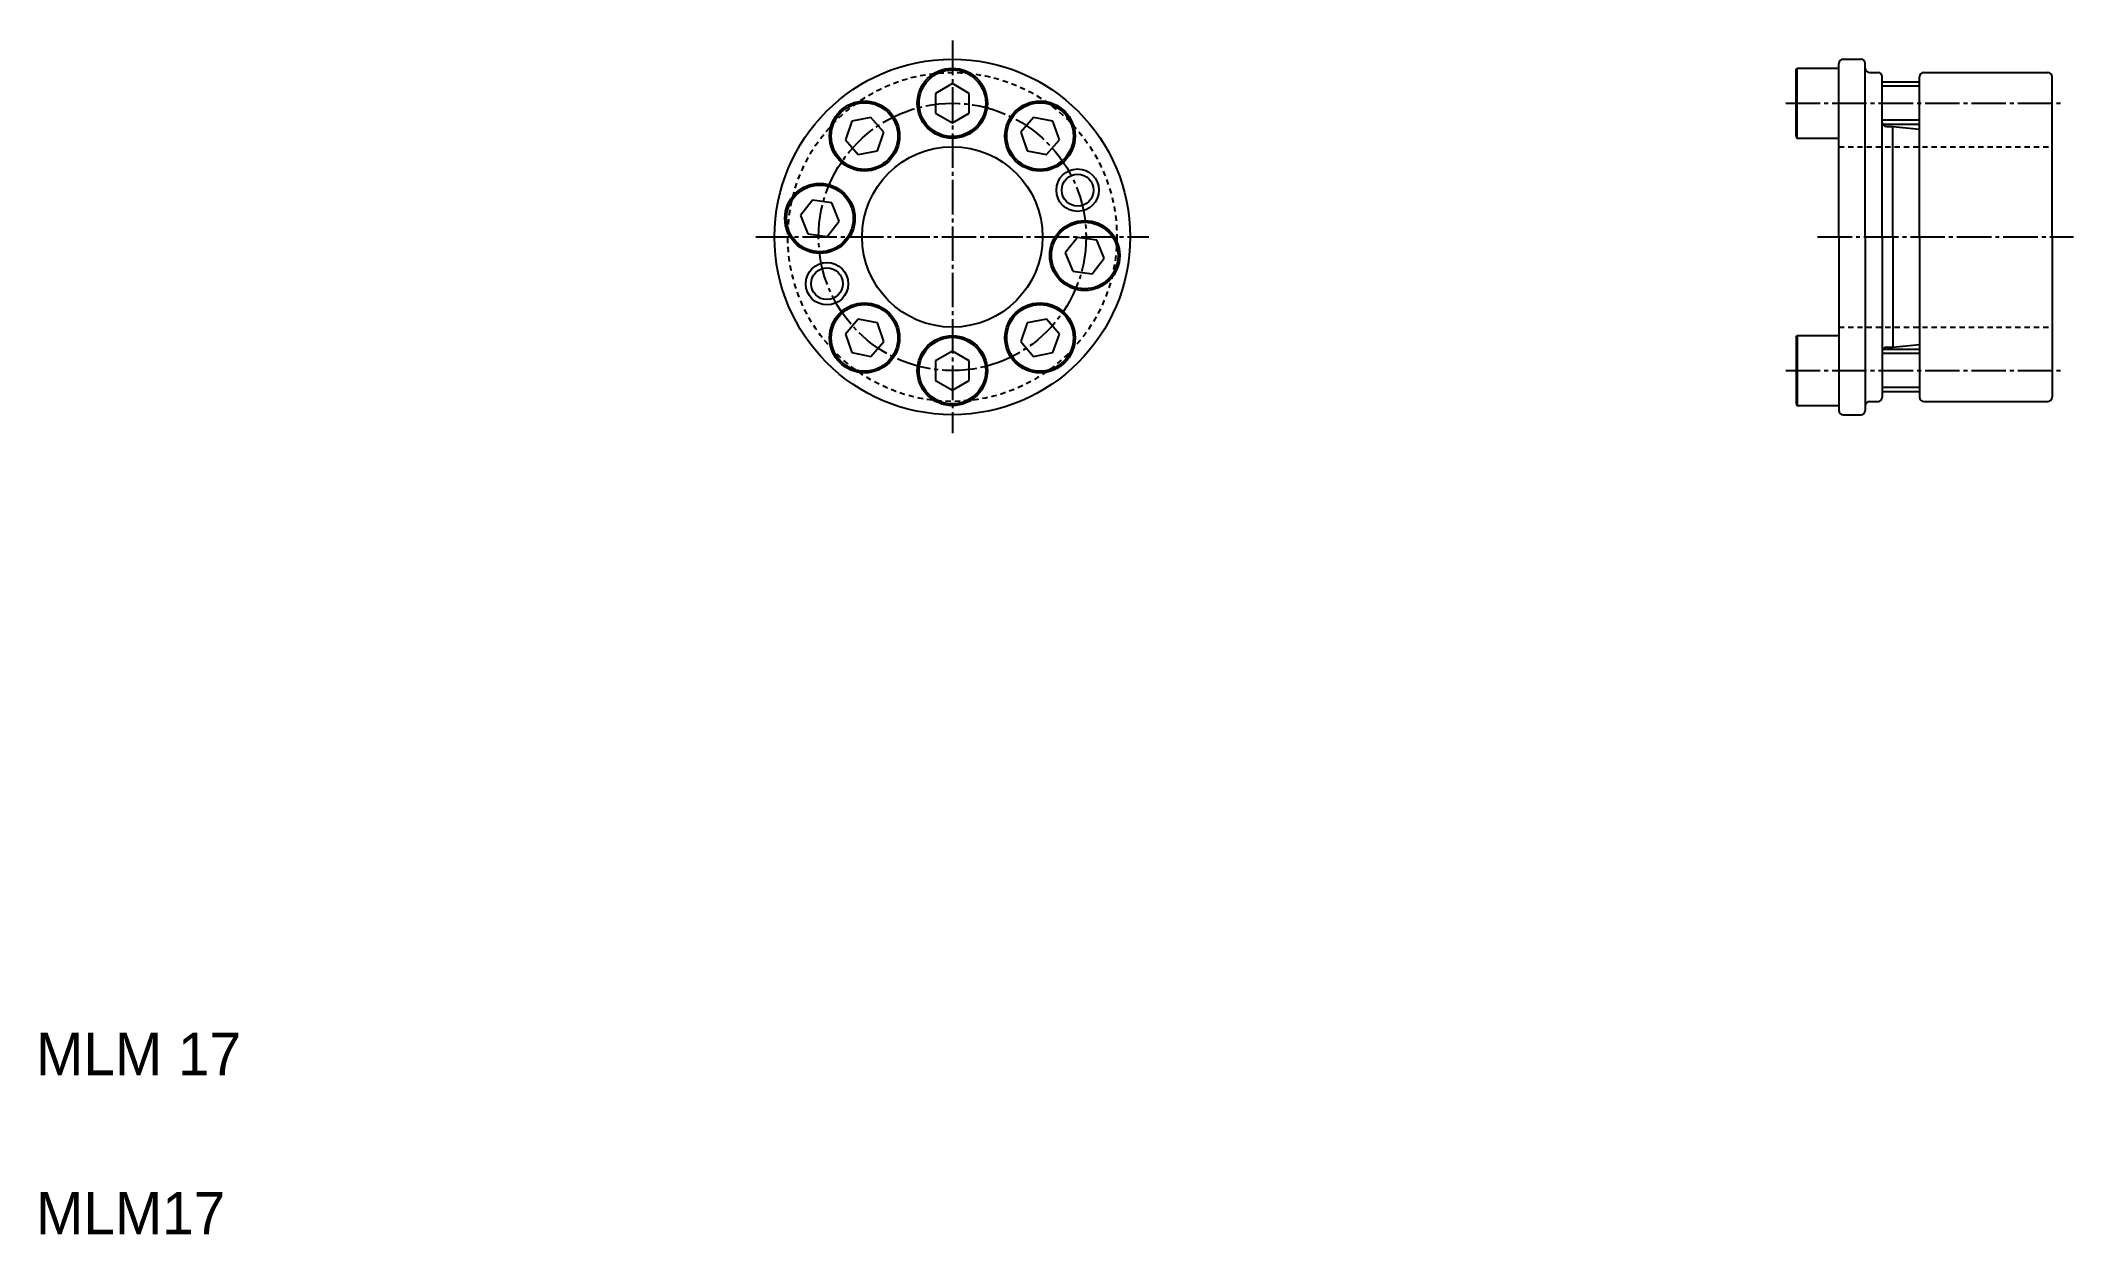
# Model space of a CAD drawing. Extents: x 10 to 202, y 10 to 123.
import ezdxf

# ---------------------------------------------------------------- set-up
doc = ezdxf.new("R2010")
doc.units = 0
doc.header["$LTSCALE"] = 0.25
doc.linetypes.add('CENTER', pattern=[17.5, 13, -1.5, 1.5, -1.5])
doc.linetypes.add('DASHED', pattern=[3.5, 2, -1.5])
doc.layers.get('0').update_dxf_attribs({"linetype": 'CONTINUOUS'})
doc.layers.add('CENTER', color=1, linetype='CENTER')

msp = doc.modelspace()

# ---------------------------------------------------------------- linework, layer by layer
for p, q in [((180.24, 120.75), (181.94, 120.75)), ((175.84, 119.74), (175.93, 119.9)), ((175.84, 113.46), (175.84, 119.74)), ((175.93, 119.9), (179.84, 119.9)), ((175.93, 113.3), (175.93, 119.9)), ((179.84, 104), (179.84, 120.35)), ((179.84, 113.3), (179.84, 119.9)), ((182.34, 104), (182.34, 120.35)), ((182.75, 119.5), (183.54, 119.5)), ((183.94, 104), (183.94, 119.1)), ((187.44, 104), (187.44, 119.1)), ((187.84, 119.5), (199.54, 119.5)), ((199.94, 104), (199.94, 119.1)), ((96.33, 118.45), (94.73, 117.52)), ((94.73, 117.52), (94.73, 115.68)), ((97.93, 117.52), (96.33, 118.45)), ((97.13, 117.99), (97.13, 117.99)), ((97.53, 117.76), (97.53, 117.76)), ((97.93, 115.68), (97.93, 117.52)), ((179.84, 114.6), (179.84, 118.6)), ((187.44, 118.6), (183.94, 118.6)), ((86.85, 114.9), (86.25, 113.16)), ((88.66, 115.26), (86.85, 114.9)), ((89.87, 113.86), (88.66, 115.26)), ((94.73, 115.68), (96.33, 114.75)), ((96.33, 114.75), (97.93, 115.68)), ((103.99, 115.26), (102.78, 113.86)), ((105.8, 114.9), (103.99, 115.26)), ((106.41, 113.16), (105.8, 114.9)), ((86.25, 113.16), (87.46, 111.76)), ((89.27, 112.12), (89.87, 113.86)), ((102.78, 113.86), (103.38, 112.12)), ((105.19, 111.76), (106.41, 113.16)), ((175.84, 113.46), (175.93, 113.3)), ((175.93, 113.3), (179.84, 113.3)), ((187.44, 114.6), (184, 114.6)), ((184.35, 114.4), (184.94, 114.4)), ((184.94, 104), (184.94, 114.4)), ((184.94, 114.4), (187.44, 114.15)), ((87.46, 111.76), (89.27, 112.12)), ((103.38, 112.12), (105.19, 111.76)), ((83.16, 107.47), (82.02, 106.01)), ((84.99, 107.21), (83.16, 107.47)), ((82.02, 106.01), (82.71, 104.3)), ((84.54, 104.04), (85.68, 105.5)), ((85.68, 105.5), (84.99, 107.21)), ((82.71, 104.3), (84.54, 104.04)), ((108.11, 103.96), (106.97, 102.5)), ((109.94, 103.7), (108.11, 103.96)), ((110.63, 101.99), (109.94, 103.7)), ((179.84, 104), (179.84, 87.65)), ((182.34, 104), (182.34, 87.65)), ((183.94, 104), (183.94, 88.9)), ((184.94, 104), (184.94, 93.6)), ((187.44, 104), (187.44, 88.9)), ((199.94, 104), (199.94, 88.9)), ((106.97, 102.5), (107.67, 100.79)), ((109.5, 100.53), (110.63, 101.99)), ((107.67, 100.79), (109.5, 100.53)), ((87.46, 96.24), (86.25, 94.84)), ((89.27, 95.89), (87.46, 96.24)), ((89.87, 94.14), (89.27, 95.89)), ((103.38, 95.89), (102.78, 94.14)), ((105.19, 96.24), (103.38, 95.89)), ((106.41, 94.84), (105.19, 96.24)), ((86.25, 94.84), (86.85, 93.1)), ((88.66, 92.74), (89.87, 94.14)), ((102.78, 94.14), (103.99, 92.74)), ((105.8, 93.1), (106.41, 94.84)), ((175.84, 94.54), (175.93, 94.7)), ((175.84, 94.54), (175.84, 88.26)), ((175.93, 94.7), (175.93, 88.1)), ((175.93, 94.7), (179.84, 94.7)), ((179.84, 94.7), (179.84, 88.1)), ((184.94, 93.6), (187.44, 93.85)), ((86.85, 93.1), (88.66, 92.74)), ((96.33, 93.25), (94.73, 92.32)), ((94.73, 92.32), (94.73, 90.48)), ((97.93, 92.32), (96.33, 93.25)), ((97.93, 90.48), (97.93, 92.32)), ((103.99, 92.74), (105.8, 93.1)), ((179.84, 93.4), (179.84, 89.4)), ((187.44, 93.4), (184, 93.4)), ((184.35, 93.6), (184.94, 93.6)), ((94.73, 90.48), (96.33, 89.55)), ((96.33, 89.55), (97.93, 90.48)), ((175.84, 88.26), (175.93, 88.1)), ((175.93, 88.1), (179.84, 88.1)), ((182.75, 88.5), (183.54, 88.5)), ((187.44, 89.4), (183.94, 89.4)), ((187.84, 88.5), (199.54, 88.5)), ((180.24, 87.25), (181.94, 87.25))]:
    msp.add_line(p, q)
at = {"color": 3}
for p, q in [((187.44, 118.2), (183.94, 118.2)), ((187.44, 115), (183.94, 115)), ((187.44, 93), (183.94, 93)), ((187.44, 89.8), (183.94, 89.8))]:
    msp.add_line(p, q, dxfattribs=at)
at = {"color": 3, "linetype": 'DASHED'}
for p, q in [((179.84, 112.5), (199.94, 112.5)), ((179.84, 95.5), (199.94, 95.5))]:
    msp.add_line(p, q, dxfattribs=at)
for centre, radius in [((96.33, 104), 16.75), ((96.33, 116.6), 3.3), ((96.33, 116.6), 3.14), ((88.06, 113.51), 3.3), ((88.06, 113.51), 3.14), ((104.59, 113.51), 3.3), ((104.59, 113.51), 3.14), ((96.33, 104), 8.5), ((108.13, 108.41), 1.5), ((83.85, 105.75), 3.3), ((83.85, 105.75), 3.14), ((108.8, 102.25), 3.3), ((108.8, 102.25), 3.14), ((84.52, 99.59), 1.5), ((88.06, 94.49), 3.3), ((104.59, 94.49), 3.3), ((88.06, 94.49), 3.14), ((104.59, 94.49), 3.14), ((96.33, 91.4), 3.3), ((96.33, 91.4), 3.14)]:
    msp.add_circle(centre, radius)
msp.add_circle((96.33, 104), 15.5, dxfattribs=at)
at = {"color": 3}
for centre in [(108.13, 108.41), (84.52, 99.59)]:
    msp.add_circle(centre, 2, dxfattribs=at)
for centre, radius, start, end in [((180.24, 120.35), 0.4, 90, 180), ((181.94, 120.35), 0.4, 0, 90), ((182.75, 119.91), 0.41, 180, 270), ((183.54, 119.1), 0.4, 0, 90), ((187.84, 119.1), 0.4, 90, 180), ((199.54, 119.1), 0.4, 0, 90), ((184.35, 114.81), 0.41, 180, 270), ((184.35, 93.19), 0.41, 90, 180), ((182.75, 88.09), 0.41, 90, 180), ((183.54, 88.9), 0.4, 270, 0), ((187.84, 88.9), 0.4, 180, 270), ((199.54, 88.9), 0.4, 270, 0), ((180.24, 87.65), 0.4, 180, 270), ((181.94, 87.65), 0.4, 270, 0)]:
    msp.add_arc(centre, radius, start, end)
at = {"layer": 'CENTER', "color": 1, "linetype": 'CENTER'}
for p, q in [((96.33, 122.5), (96.33, 85.5)), ((174.84, 116.6), (200.94, 116.6)), ((77.83, 104), (114.83, 104)), ((177.84, 104), (201.94, 104)), ((174.84, 91.4), (200.94, 91.4))]:
    msp.add_line(p, q, dxfattribs=at)
msp.add_circle((96.33, 104), 12.6, dxfattribs=at)

# ---------------------------------------------------------------- texts
for s, p in [('MLM 17', (10, 25)), ('MLM17', (10, 10))]:
    msp.add_text(s, height=4).set_placement(p)

doc.saveas('drawing.dxf')
